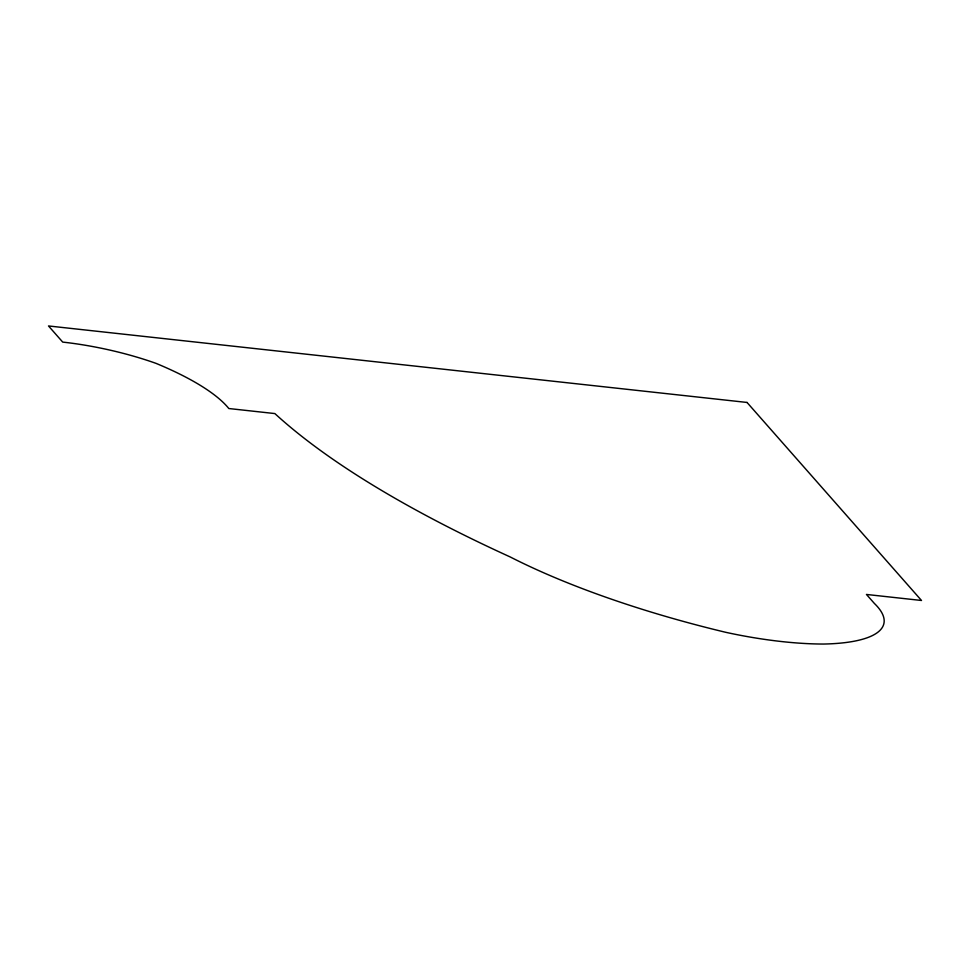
<?xml version="1.0" encoding="UTF-8"?>
<svg xmlns="http://www.w3.org/2000/svg" width="970" height="970" viewBox="0 0 970 970"><rect width="100%" height="100%" fill="white"/><g stroke="black" fill="none" stroke-linecap="round" stroke-linejoin="round"><path stroke-width="1.45" d="M747.033 402.453L48.5 325.956L62.71 342.095A123.554 34.265 12.2 0 1 156.049 363.374A202.427 56.139 12.2 0 1 228.823 408.528L274.862 413.572A912.224 252.976 12.2 0 0 510.196 556.95A370.976 102.881 12.2 0 0 725.79 632.319A158.001 43.82 12.2 0 0 823.603 644.044A155.479 43.117 12.2 0 0 874.419 603.486L866.452 594.452L921.5 600.478L747.033 402.453"/></g></svg>
